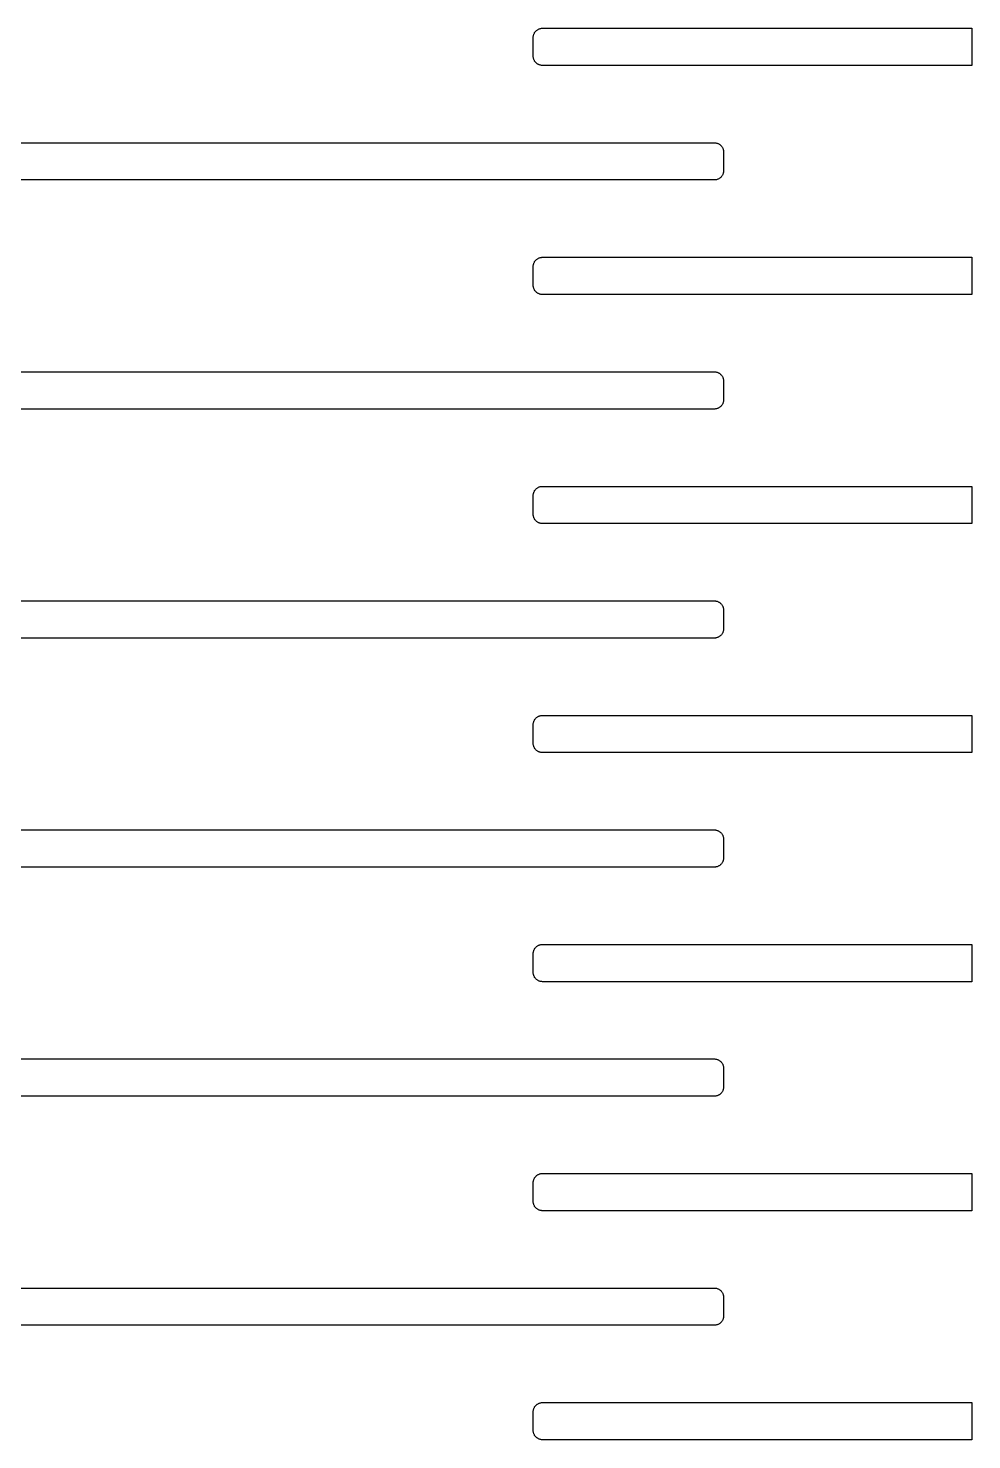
# Model space of a CAD drawing. Header units: metres. Extents: x -218 to 218, y -218 to 218.
# Drawn here: x -36.97 to -4, y -107.32 to -58.02 of the extents above; entities that cross this region are included whole.
import ezdxf

# ---------------------------------------------------------------- set-up
doc = ezdxf.new("R2010")
doc.units = ezdxf.units.M

msp = doc.modelspace()

# ---------------------------------------------------------------- linework, layer by layer
for p, q in [((-19.282, -58.1906), (-19.2716, -58.173)), ((-19.2716, -58.173), (-19.2601, -58.1562)), ((-19.2601, -58.1562), (-19.2476, -58.14)), ((-19.2476, -58.14), (-19.2341, -58.1247)), ((-19.2341, -58.1247), (-19.2197, -58.1103)), ((-19.2197, -58.1103), (-19.2044, -58.0968)), ((-19.2044, -58.0968), (-19.1882, -58.0843)), ((-19.1882, -58.0843), (-19.1713, -58.0728)), ((-19.1713, -58.0728), (-19.1538, -58.0624)), ((-19.1538, -58.0624), (-19.1356, -58.0531)), ((-19.1356, -58.0531), (-19.1168, -58.045)), ((-19.1168, -58.045), (-19.0976, -58.0381)), ((-19.0976, -58.0381), (-19.078, -58.0324)), ((-19.078, -58.0324), (-19.0581, -58.028)), ((-19.0581, -58.028), (-19.0379, -58.0248)), ((-19.0379, -58.0248), (-19.0176, -58.0228)), ((-19.0176, -58.0228), (-18.9972, -58.0222)), ((-18.9972, -58.0222), (-4, -58.0222)), ((-4, -58.0222), (-4, -59.3222)), ((-19.3222, -58.3472), (-19.3215, -58.3268)), ((-19.3222, -58.9972), (-19.3222, -58.3472)), ((-19.3215, -58.3268), (-19.3196, -58.3065)), ((-19.3196, -58.3065), (-19.3164, -58.2863)), ((-19.3164, -58.2863), (-19.312, -58.2664)), ((-19.312, -58.2664), (-19.3063, -58.2468)), ((-19.3063, -58.2468), (-19.2994, -58.2276)), ((-19.2994, -58.2276), (-19.2913, -58.2088)), ((-19.2913, -58.2088), (-19.282, -58.1906)), ((-19.3215, -59.0176), (-19.3222, -58.9972)), ((-19.3196, -59.0379), (-19.3215, -59.0176)), ((-19.3164, -59.0581), (-19.3196, -59.0379)), ((-19.312, -59.078), (-19.3164, -59.0581)), ((-19.3063, -59.0976), (-19.312, -59.078)), ((-19.2994, -59.1168), (-19.3063, -59.0976)), ((-19.2913, -59.1356), (-19.2994, -59.1168)), ((-19.282, -59.1538), (-19.2913, -59.1356)), ((-19.2716, -59.1713), (-19.282, -59.1538)), ((-19.2601, -59.1882), (-19.2716, -59.1713)), ((-19.2476, -59.2044), (-19.2601, -59.1882)), ((-19.2341, -59.2197), (-19.2476, -59.2044)), ((-19.2197, -59.2341), (-19.2341, -59.2197)), ((-19.2044, -59.2476), (-19.2197, -59.2341)), ((-19.1882, -59.2601), (-19.2044, -59.2476)), ((-19.1713, -59.2716), (-19.1882, -59.2601)), ((-19.1538, -59.282), (-19.1713, -59.2716)), ((-19.1356, -59.2913), (-19.1538, -59.282)), ((-19.1168, -59.2994), (-19.1356, -59.2913)), ((-19.0976, -59.3063), (-19.1168, -59.2994)), ((-19.078, -59.312), (-19.0976, -59.3063)), ((-19.0581, -59.3164), (-19.078, -59.312)), ((-19.0379, -59.3196), (-19.0581, -59.3164)), ((-19.0176, -59.3215), (-19.0379, -59.3196)), ((-18.9972, -59.3222), (-19.0176, -59.3215)), ((-4, -59.3222), (-18.9972, -59.3222)), ((-43.9972, -62.0222), (-12.9972, -62.0222)), ((-12.9972, -62.0222), (-12.9768, -62.0228)), ((-12.9768, -62.0228), (-12.9565, -62.0248)), ((-12.9565, -62.0248), (-12.9363, -62.028)), ((-12.9363, -62.028), (-12.9164, -62.0324)), ((-12.9164, -62.0324), (-12.8968, -62.0381)), ((-12.8968, -62.0381), (-12.8775, -62.045)), ((-12.8775, -62.045), (-12.8588, -62.0531)), ((-12.8588, -62.0531), (-12.8406, -62.0624)), ((-12.8406, -62.0624), (-12.823, -62.0728)), ((-12.823, -62.0728), (-12.8062, -62.0843)), ((-12.8062, -62.0843), (-12.79, -62.0968)), ((-12.79, -62.0968), (-12.7747, -62.1103)), ((-12.7747, -62.1103), (-12.7603, -62.1247)), ((-12.7603, -62.1247), (-12.7468, -62.14)), ((-12.7468, -62.14), (-12.7343, -62.1562)), ((-12.7343, -62.1562), (-12.7228, -62.173)), ((-12.7228, -62.173), (-12.7124, -62.1906)), ((-12.7124, -62.1906), (-12.7031, -62.2088)), ((-12.7031, -62.2088), (-12.695, -62.2276)), ((-12.695, -62.2276), (-12.6881, -62.2468)), ((-12.6881, -62.2468), (-12.6824, -62.2664)), ((-12.6824, -62.2664), (-12.6779, -62.2863)), ((-12.6779, -62.2863), (-12.6748, -62.3065)), ((-12.6748, -62.3065), (-12.6728, -62.3268)), ((-12.6728, -62.3268), (-12.6722, -62.3472)), ((-12.6722, -62.3472), (-12.6722, -62.9972)), ((-12.6881, -63.0976), (-12.695, -63.1168)), ((-12.6824, -63.078), (-12.6881, -63.0976)), ((-12.6779, -63.0581), (-12.6824, -63.078)), ((-12.6748, -63.0379), (-12.6779, -63.0581)), ((-12.6728, -63.0176), (-12.6748, -63.0379)), ((-12.6722, -62.9972), (-12.6728, -63.0176)), ((-12.9972, -63.3222), (-43.9972, -63.3222)), ((-12.9768, -63.3215), (-12.9972, -63.3222)), ((-12.9565, -63.3196), (-12.9768, -63.3215)), ((-12.9363, -63.3164), (-12.9565, -63.3196)), ((-12.9164, -63.312), (-12.9363, -63.3164)), ((-12.8968, -63.3063), (-12.9164, -63.312)), ((-12.8775, -63.2994), (-12.8968, -63.3063)), ((-12.8588, -63.2913), (-12.8775, -63.2994)), ((-12.8406, -63.282), (-12.8588, -63.2913)), ((-12.823, -63.2716), (-12.8406, -63.282)), ((-12.8062, -63.2601), (-12.823, -63.2716)), ((-12.79, -63.2476), (-12.8062, -63.2601)), ((-12.7747, -63.2341), (-12.79, -63.2476)), ((-12.7603, -63.2197), (-12.7747, -63.2341)), ((-12.7468, -63.2044), (-12.7603, -63.2197)), ((-12.7343, -63.1882), (-12.7468, -63.2044)), ((-12.7228, -63.1713), (-12.7343, -63.1882)), ((-12.7124, -63.1538), (-12.7228, -63.1713)), ((-12.7031, -63.1356), (-12.7124, -63.1538)), ((-12.695, -63.1168), (-12.7031, -63.1356)), ((-19.1538, -66.0624), (-19.1356, -66.0531)), ((-19.1356, -66.0531), (-19.1168, -66.045)), ((-19.1168, -66.045), (-19.0976, -66.0381)), ((-19.0976, -66.0381), (-19.078, -66.0324)), ((-19.078, -66.0324), (-19.0581, -66.028)), ((-19.0581, -66.028), (-19.0379, -66.0248)), ((-19.0379, -66.0248), (-19.0176, -66.0228)), ((-19.0176, -66.0228), (-18.9972, -66.0222)), ((-18.9972, -66.0222), (-4, -66.0222)), ((-4, -66.0222), (-4, -67.3222)), ((-19.3222, -66.3472), (-19.3215, -66.3268)), ((-19.3222, -66.9972), (-19.3222, -66.3472)), ((-19.3215, -66.3268), (-19.3196, -66.3065)), ((-19.3196, -66.3065), (-19.3164, -66.2863)), ((-19.3164, -66.2863), (-19.312, -66.2664)), ((-19.312, -66.2664), (-19.3063, -66.2468)), ((-19.3063, -66.2468), (-19.2994, -66.2276)), ((-19.2994, -66.2276), (-19.2913, -66.2088)), ((-19.2913, -66.2088), (-19.282, -66.1906)), ((-19.282, -66.1906), (-19.2716, -66.173)), ((-19.2716, -66.173), (-19.2601, -66.1562)), ((-19.2601, -66.1562), (-19.2476, -66.14)), ((-19.2476, -66.14), (-19.2341, -66.1247)), ((-19.2341, -66.1247), (-19.2197, -66.1103)), ((-19.2197, -66.1103), (-19.2044, -66.0968)), ((-19.2044, -66.0968), (-19.1882, -66.0843)), ((-19.1882, -66.0843), (-19.1713, -66.0728)), ((-19.1713, -66.0728), (-19.1538, -66.0624)), ((-19.3215, -67.0176), (-19.3222, -66.9972)), ((-19.3196, -67.0379), (-19.3215, -67.0176)), ((-19.3164, -67.0581), (-19.3196, -67.0379)), ((-19.312, -67.078), (-19.3164, -67.0581)), ((-19.3063, -67.0976), (-19.312, -67.078)), ((-19.2994, -67.1168), (-19.3063, -67.0976)), ((-19.2913, -67.1356), (-19.2994, -67.1168)), ((-19.282, -67.1538), (-19.2913, -67.1356)), ((-19.2716, -67.1713), (-19.282, -67.1538)), ((-19.2601, -67.1882), (-19.2716, -67.1713)), ((-19.2476, -67.2044), (-19.2601, -67.1882)), ((-19.2341, -67.2197), (-19.2476, -67.2044)), ((-19.2197, -67.2341), (-19.2341, -67.2197)), ((-19.2044, -67.2476), (-19.2197, -67.2341)), ((-19.1882, -67.2601), (-19.2044, -67.2476)), ((-19.1713, -67.2716), (-19.1882, -67.2601)), ((-19.1538, -67.282), (-19.1713, -67.2716)), ((-19.1356, -67.2913), (-19.1538, -67.282)), ((-19.1168, -67.2994), (-19.1356, -67.2913)), ((-19.0976, -67.3063), (-19.1168, -67.2994)), ((-19.078, -67.312), (-19.0976, -67.3063)), ((-19.0581, -67.3164), (-19.078, -67.312)), ((-19.0379, -67.3196), (-19.0581, -67.3164)), ((-19.0176, -67.3215), (-19.0379, -67.3196)), ((-18.9972, -67.3222), (-19.0176, -67.3215)), ((-4, -67.3222), (-18.9972, -67.3222)), ((-43.9972, -70.0222), (-12.9972, -70.0222)), ((-12.9972, -70.0222), (-12.9768, -70.0228)), ((-12.9768, -70.0228), (-12.9565, -70.0248)), ((-12.9565, -70.0248), (-12.9363, -70.028)), ((-12.9363, -70.028), (-12.9164, -70.0324)), ((-12.9164, -70.0324), (-12.8968, -70.0381)), ((-12.8968, -70.0381), (-12.8775, -70.045)), ((-12.8775, -70.045), (-12.8588, -70.0531)), ((-12.8588, -70.0531), (-12.8406, -70.0624)), ((-12.8406, -70.0624), (-12.823, -70.0728)), ((-12.823, -70.0728), (-12.8062, -70.0843)), ((-12.8062, -70.0843), (-12.79, -70.0968)), ((-12.79, -70.0968), (-12.7747, -70.1103)), ((-12.7747, -70.1103), (-12.7603, -70.1247)), ((-12.7603, -70.1247), (-12.7468, -70.14)), ((-12.7468, -70.14), (-12.7343, -70.1562)), ((-12.7343, -70.1562), (-12.7228, -70.173)), ((-12.7228, -70.173), (-12.7124, -70.1906)), ((-12.7124, -70.1906), (-12.7031, -70.2088)), ((-12.7031, -70.2088), (-12.695, -70.2276)), ((-12.695, -70.2276), (-12.6881, -70.2468)), ((-12.6881, -70.2468), (-12.6824, -70.2664)), ((-12.6824, -70.2664), (-12.6779, -70.2863)), ((-12.6779, -70.2863), (-12.6748, -70.3065)), ((-12.6748, -70.3065), (-12.6728, -70.3268)), ((-12.6728, -70.3268), (-12.6722, -70.3472)), ((-12.6722, -70.3472), (-12.6722, -70.9972)), ((-12.9972, -71.3222), (-43.9972, -71.3222)), ((-12.9768, -71.3215), (-12.9972, -71.3222)), ((-12.9565, -71.3196), (-12.9768, -71.3215)), ((-12.9363, -71.3164), (-12.9565, -71.3196)), ((-12.9164, -71.312), (-12.9363, -71.3164)), ((-12.8968, -71.3063), (-12.9164, -71.312)), ((-12.8775, -71.2994), (-12.8968, -71.3063)), ((-12.8588, -71.2913), (-12.8775, -71.2994)), ((-12.8406, -71.282), (-12.8588, -71.2913)), ((-12.823, -71.2716), (-12.8406, -71.282)), ((-12.8062, -71.2601), (-12.823, -71.2716)), ((-12.79, -71.2476), (-12.8062, -71.2601)), ((-12.7747, -71.2341), (-12.79, -71.2476)), ((-12.7603, -71.2197), (-12.7747, -71.2341)), ((-12.7468, -71.2044), (-12.7603, -71.2197)), ((-12.7343, -71.1882), (-12.7468, -71.2044)), ((-12.7228, -71.1713), (-12.7343, -71.1882)), ((-12.7124, -71.1538), (-12.7228, -71.1713)), ((-12.7031, -71.1356), (-12.7124, -71.1538)), ((-12.695, -71.1168), (-12.7031, -71.1356)), ((-12.6881, -71.0976), (-12.695, -71.1168)), ((-12.6824, -71.078), (-12.6881, -71.0976)), ((-12.6779, -71.0581), (-12.6824, -71.078)), ((-12.6748, -71.0379), (-12.6779, -71.0581)), ((-12.6728, -71.0176), (-12.6748, -71.0379)), ((-12.6722, -70.9972), (-12.6728, -71.0176)), ((-19.3222, -74.3472), (-19.3215, -74.3268)), ((-19.3222, -74.9972), (-19.3222, -74.3472)), ((-19.3215, -74.3268), (-19.3196, -74.3065)), ((-19.3196, -74.3065), (-19.3164, -74.2863)), ((-19.3164, -74.2863), (-19.312, -74.2664)), ((-19.312, -74.2664), (-19.3063, -74.2468)), ((-19.3063, -74.2468), (-19.2994, -74.2276)), ((-19.2994, -74.2276), (-19.2913, -74.2088)), ((-19.2913, -74.2088), (-19.282, -74.1906)), ((-19.282, -74.1906), (-19.2716, -74.173)), ((-19.2716, -74.173), (-19.2601, -74.1562)), ((-19.2601, -74.1562), (-19.2476, -74.14)), ((-19.2476, -74.14), (-19.2341, -74.1247)), ((-19.2341, -74.1247), (-19.2197, -74.1103)), ((-19.2197, -74.1103), (-19.2044, -74.0968)), ((-19.2044, -74.0968), (-19.1882, -74.0843)), ((-19.1882, -74.0843), (-19.1713, -74.0728)), ((-19.1713, -74.0728), (-19.1538, -74.0624)), ((-19.1538, -74.0624), (-19.1356, -74.0531)), ((-19.1356, -74.0531), (-19.1168, -74.045)), ((-19.1168, -74.045), (-19.0976, -74.0381)), ((-19.0976, -74.0381), (-19.078, -74.0324)), ((-19.078, -74.0324), (-19.0581, -74.028)), ((-19.0581, -74.028), (-19.0379, -74.0248)), ((-19.0379, -74.0248), (-19.0176, -74.0228)), ((-19.0176, -74.0228), (-18.9972, -74.0222)), ((-18.9972, -74.0222), (-4, -74.0222)), ((-4, -74.0222), (-4, -75.3222)), ((-19.3215, -75.0176), (-19.3222, -74.9972)), ((-19.3196, -75.0379), (-19.3215, -75.0176)), ((-19.3164, -75.0581), (-19.3196, -75.0379)), ((-19.312, -75.078), (-19.3164, -75.0581)), ((-19.3063, -75.0976), (-19.312, -75.078)), ((-19.2994, -75.1168), (-19.3063, -75.0976)), ((-19.2913, -75.1356), (-19.2994, -75.1168)), ((-19.282, -75.1538), (-19.2913, -75.1356)), ((-19.2716, -75.1713), (-19.282, -75.1538)), ((-19.2601, -75.1882), (-19.2716, -75.1713)), ((-19.2476, -75.2044), (-19.2601, -75.1882)), ((-19.2341, -75.2197), (-19.2476, -75.2044)), ((-19.2197, -75.2341), (-19.2341, -75.2197)), ((-19.2044, -75.2476), (-19.2197, -75.2341)), ((-19.1882, -75.2601), (-19.2044, -75.2476)), ((-19.1713, -75.2716), (-19.1882, -75.2601)), ((-19.1538, -75.282), (-19.1713, -75.2716)), ((-19.1356, -75.2913), (-19.1538, -75.282)), ((-19.1168, -75.2994), (-19.1356, -75.2913)), ((-19.0976, -75.3063), (-19.1168, -75.2994)), ((-19.078, -75.312), (-19.0976, -75.3063)), ((-19.0581, -75.3164), (-19.078, -75.312)), ((-19.0379, -75.3196), (-19.0581, -75.3164)), ((-19.0176, -75.3215), (-19.0379, -75.3196)), ((-18.9972, -75.3222), (-19.0176, -75.3215)), ((-4, -75.3222), (-18.9972, -75.3222)), ((-43.9972, -78.0222), (-12.9972, -78.0222)), ((-12.9972, -78.0222), (-12.9768, -78.0228)), ((-12.9768, -78.0228), (-12.9565, -78.0248)), ((-12.9565, -78.0248), (-12.9363, -78.028)), ((-12.9363, -78.028), (-12.9164, -78.0324)), ((-12.9164, -78.0324), (-12.8968, -78.0381)), ((-12.8968, -78.0381), (-12.8775, -78.045)), ((-12.8775, -78.045), (-12.8588, -78.0531)), ((-12.8588, -78.0531), (-12.8406, -78.0624)), ((-12.8406, -78.0624), (-12.823, -78.0728)), ((-12.823, -78.0728), (-12.8062, -78.0843)), ((-12.8062, -78.0843), (-12.79, -78.0968)), ((-12.79, -78.0968), (-12.7747, -78.1103)), ((-12.7747, -78.1103), (-12.7603, -78.1247)), ((-12.7603, -78.1247), (-12.7468, -78.14)), ((-12.7468, -78.14), (-12.7343, -78.1562)), ((-12.7343, -78.1562), (-12.7228, -78.173)), ((-12.7228, -78.173), (-12.7124, -78.1906)), ((-12.7124, -78.1906), (-12.7031, -78.2088)), ((-12.7031, -78.2088), (-12.695, -78.2276)), ((-12.695, -78.2276), (-12.6881, -78.2468)), ((-12.6881, -78.2468), (-12.6824, -78.2664)), ((-12.6824, -78.2664), (-12.6779, -78.2863)), ((-12.6779, -78.2863), (-12.6748, -78.3065)), ((-12.6748, -78.3065), (-12.6728, -78.3268)), ((-12.6728, -78.3268), (-12.6722, -78.3472)), ((-12.6722, -78.3472), (-12.6722, -78.9972)), ((-12.9972, -79.3222), (-43.9972, -79.3222)), ((-12.9768, -79.3215), (-12.9972, -79.3222)), ((-12.9565, -79.3196), (-12.9768, -79.3215)), ((-12.9363, -79.3164), (-12.9565, -79.3196)), ((-12.9164, -79.312), (-12.9363, -79.3164)), ((-12.8968, -79.3063), (-12.9164, -79.312)), ((-12.8775, -79.2994), (-12.8968, -79.3063)), ((-12.8588, -79.2913), (-12.8775, -79.2994)), ((-12.8406, -79.282), (-12.8588, -79.2913)), ((-12.823, -79.2716), (-12.8406, -79.282)), ((-12.8062, -79.2601), (-12.823, -79.2716)), ((-12.79, -79.2476), (-12.8062, -79.2601)), ((-12.7747, -79.2341), (-12.79, -79.2476)), ((-12.7603, -79.2197), (-12.7747, -79.2341)), ((-12.7468, -79.2044), (-12.7603, -79.2197)), ((-12.7343, -79.1882), (-12.7468, -79.2044)), ((-12.7228, -79.1713), (-12.7343, -79.1882)), ((-12.7124, -79.1538), (-12.7228, -79.1713)), ((-12.7031, -79.1356), (-12.7124, -79.1538)), ((-12.695, -79.1168), (-12.7031, -79.1356)), ((-12.6881, -79.0976), (-12.695, -79.1168)), ((-12.6824, -79.078), (-12.6881, -79.0976)), ((-12.6779, -79.0581), (-12.6824, -79.078)), ((-12.6748, -79.0379), (-12.6779, -79.0581)), ((-12.6728, -79.0176), (-12.6748, -79.0379)), ((-12.6722, -78.9972), (-12.6728, -79.0176)), ((-19.3222, -82.3472), (-19.3215, -82.3268)), ((-19.3215, -82.3268), (-19.3196, -82.3065)), ((-19.3196, -82.3065), (-19.3164, -82.2863)), ((-19.3164, -82.2863), (-19.312, -82.2664)), ((-19.312, -82.2664), (-19.3063, -82.2468)), ((-19.3063, -82.2468), (-19.2994, -82.2276)), ((-19.2994, -82.2276), (-19.2913, -82.2088)), ((-19.2913, -82.2088), (-19.282, -82.1906)), ((-19.282, -82.1906), (-19.2716, -82.173)), ((-19.2716, -82.173), (-19.2601, -82.1562)), ((-19.2601, -82.1562), (-19.2476, -82.14)), ((-19.2476, -82.14), (-19.2341, -82.1247)), ((-19.2341, -82.1247), (-19.2197, -82.1103)), ((-19.2197, -82.1103), (-19.2044, -82.0968)), ((-19.2044, -82.0968), (-19.1882, -82.0843)), ((-19.1882, -82.0843), (-19.1713, -82.0728)), ((-19.1713, -82.0728), (-19.1538, -82.0624)), ((-19.1538, -82.0624), (-19.1356, -82.0531)), ((-19.1356, -82.0531), (-19.1168, -82.045)), ((-19.1168, -82.045), (-19.0976, -82.0381)), ((-19.0976, -82.0381), (-19.078, -82.0324)), ((-19.078, -82.0324), (-19.0581, -82.028)), ((-19.0581, -82.028), (-19.0379, -82.0248)), ((-19.0379, -82.0248), (-19.0176, -82.0228)), ((-19.0176, -82.0228), (-18.9972, -82.0222)), ((-18.9972, -82.0222), (-4, -82.0222)), ((-4, -82.0222), (-4, -83.3222)), ((-19.3222, -82.9972), (-19.3222, -82.3472)), ((-19.3215, -83.0176), (-19.3222, -82.9972)), ((-19.3196, -83.0379), (-19.3215, -83.0176)), ((-19.3164, -83.0581), (-19.3196, -83.0379)), ((-19.312, -83.078), (-19.3164, -83.0581)), ((-19.3063, -83.0976), (-19.312, -83.078)), ((-19.2994, -83.1168), (-19.3063, -83.0976)), ((-19.2913, -83.1356), (-19.2994, -83.1168)), ((-19.282, -83.1538), (-19.2913, -83.1356)), ((-19.2716, -83.1713), (-19.282, -83.1538)), ((-19.2601, -83.1882), (-19.2716, -83.1713)), ((-19.2476, -83.2044), (-19.2601, -83.1882)), ((-19.2341, -83.2197), (-19.2476, -83.2044)), ((-19.2197, -83.2341), (-19.2341, -83.2197)), ((-19.2044, -83.2476), (-19.2197, -83.2341)), ((-19.1882, -83.2601), (-19.2044, -83.2476)), ((-19.1713, -83.2716), (-19.1882, -83.2601)), ((-19.1538, -83.282), (-19.1713, -83.2716)), ((-19.1356, -83.2913), (-19.1538, -83.282)), ((-19.1168, -83.2994), (-19.1356, -83.2913)), ((-19.0976, -83.3063), (-19.1168, -83.2994)), ((-19.078, -83.312), (-19.0976, -83.3063)), ((-19.0581, -83.3164), (-19.078, -83.312)), ((-19.0379, -83.3196), (-19.0581, -83.3164)), ((-19.0176, -83.3215), (-19.0379, -83.3196)), ((-18.9972, -83.3222), (-19.0176, -83.3215)), ((-4, -83.3222), (-18.9972, -83.3222)), ((-43.9972, -86.0222), (-12.9972, -86.0222)), ((-12.9972, -86.0222), (-12.9768, -86.0228)), ((-12.9768, -86.0228), (-12.9565, -86.0248)), ((-12.9565, -86.0248), (-12.9363, -86.028)), ((-12.9363, -86.028), (-12.9164, -86.0324)), ((-12.9164, -86.0324), (-12.8968, -86.0381)), ((-12.8968, -86.0381), (-12.8775, -86.045)), ((-12.8775, -86.045), (-12.8588, -86.0531)), ((-12.8588, -86.0531), (-12.8406, -86.0624)), ((-12.8406, -86.0624), (-12.823, -86.0728)), ((-12.823, -86.0728), (-12.8062, -86.0843)), ((-12.8062, -86.0843), (-12.79, -86.0968)), ((-12.79, -86.0968), (-12.7747, -86.1103)), ((-12.7747, -86.1103), (-12.7603, -86.1247)), ((-12.7603, -86.1247), (-12.7468, -86.14)), ((-12.7468, -86.14), (-12.7343, -86.1562)), ((-12.7343, -86.1562), (-12.7228, -86.173)), ((-12.7228, -86.173), (-12.7124, -86.1906)), ((-12.7124, -86.1906), (-12.7031, -86.2088)), ((-12.7031, -86.2088), (-12.695, -86.2276)), ((-12.695, -86.2276), (-12.6881, -86.2468)), ((-12.6881, -86.2468), (-12.6824, -86.2664)), ((-12.6824, -86.2664), (-12.6779, -86.2863)), ((-12.6779, -86.2863), (-12.6748, -86.3065)), ((-12.6748, -86.3065), (-12.6728, -86.3268)), ((-12.6728, -86.3268), (-12.6722, -86.3472)), ((-12.6722, -86.3472), (-12.6722, -86.9972)), ((-12.8062, -87.2601), (-12.823, -87.2716)), ((-12.79, -87.2476), (-12.8062, -87.2601)), ((-12.7747, -87.2341), (-12.79, -87.2476)), ((-12.7603, -87.2197), (-12.7747, -87.2341)), ((-12.7468, -87.2044), (-12.7603, -87.2197)), ((-12.7343, -87.1882), (-12.7468, -87.2044)), ((-12.7228, -87.1713), (-12.7343, -87.1882)), ((-12.7124, -87.1538), (-12.7228, -87.1713)), ((-12.7031, -87.1356), (-12.7124, -87.1538)), ((-12.695, -87.1168), (-12.7031, -87.1356)), ((-12.6881, -87.0976), (-12.695, -87.1168)), ((-12.6824, -87.078), (-12.6881, -87.0976)), ((-12.6779, -87.0581), (-12.6824, -87.078)), ((-12.6748, -87.0379), (-12.6779, -87.0581)), ((-12.6728, -87.0176), (-12.6748, -87.0379)), ((-12.6722, -86.9972), (-12.6728, -87.0176)), ((-12.9972, -87.3222), (-43.9972, -87.3222)), ((-12.9768, -87.3215), (-12.9972, -87.3222)), ((-12.9565, -87.3196), (-12.9768, -87.3215)), ((-12.9363, -87.3164), (-12.9565, -87.3196)), ((-12.9164, -87.312), (-12.9363, -87.3164)), ((-12.8968, -87.3063), (-12.9164, -87.312)), ((-12.8775, -87.2994), (-12.8968, -87.3063)), ((-12.8588, -87.2913), (-12.8775, -87.2994)), ((-12.8406, -87.282), (-12.8588, -87.2913)), ((-12.823, -87.2716), (-12.8406, -87.282)), ((-19.2994, -90.2276), (-19.2913, -90.2088)), ((-19.2913, -90.2088), (-19.282, -90.1906)), ((-19.282, -90.1906), (-19.2716, -90.173)), ((-19.2716, -90.173), (-19.2601, -90.1562)), ((-19.2601, -90.1562), (-19.2476, -90.14)), ((-19.2476, -90.14), (-19.2341, -90.1247)), ((-19.2341, -90.1247), (-19.2197, -90.1103)), ((-19.2197, -90.1103), (-19.2044, -90.0968)), ((-19.2044, -90.0968), (-19.1882, -90.0843)), ((-19.1882, -90.0843), (-19.1713, -90.0728)), ((-19.1713, -90.0728), (-19.1538, -90.0624)), ((-19.1538, -90.0624), (-19.1356, -90.0531)), ((-19.1356, -90.0531), (-19.1168, -90.045)), ((-19.1168, -90.045), (-19.0976, -90.0381)), ((-19.0976, -90.0381), (-19.078, -90.0324)), ((-19.078, -90.0324), (-19.0581, -90.028)), ((-19.0581, -90.028), (-19.0379, -90.0248)), ((-19.0379, -90.0248), (-19.0176, -90.0228)), ((-19.0176, -90.0228), (-18.9972, -90.0222)), ((-18.9972, -90.0222), (-4, -90.0222)), ((-4, -90.0222), (-4, -91.3222)), ((-19.3222, -90.3472), (-19.3215, -90.3268)), ((-19.3222, -90.9972), (-19.3222, -90.3472)), ((-19.3215, -90.3268), (-19.3196, -90.3065)), ((-19.3196, -90.3065), (-19.3164, -90.2863)), ((-19.3164, -90.2863), (-19.312, -90.2664)), ((-19.312, -90.2664), (-19.3063, -90.2468)), ((-19.3063, -90.2468), (-19.2994, -90.2276)), ((-19.3215, -91.0176), (-19.3222, -90.9972)), ((-19.3196, -91.0379), (-19.3215, -91.0176)), ((-19.3164, -91.0581), (-19.3196, -91.0379)), ((-19.312, -91.078), (-19.3164, -91.0581)), ((-19.3063, -91.0976), (-19.312, -91.078)), ((-19.2994, -91.1168), (-19.3063, -91.0976)), ((-19.2913, -91.1356), (-19.2994, -91.1168)), ((-19.282, -91.1538), (-19.2913, -91.1356)), ((-19.2716, -91.1713), (-19.282, -91.1538)), ((-19.2601, -91.1882), (-19.2716, -91.1713)), ((-19.2476, -91.2044), (-19.2601, -91.1882)), ((-19.2341, -91.2197), (-19.2476, -91.2044)), ((-19.2197, -91.2341), (-19.2341, -91.2197)), ((-19.2044, -91.2476), (-19.2197, -91.2341)), ((-19.1882, -91.2601), (-19.2044, -91.2476)), ((-19.1713, -91.2716), (-19.1882, -91.2601)), ((-19.1538, -91.282), (-19.1713, -91.2716)), ((-19.1356, -91.2913), (-19.1538, -91.282)), ((-19.1168, -91.2994), (-19.1356, -91.2913)), ((-19.0976, -91.3063), (-19.1168, -91.2994)), ((-19.078, -91.312), (-19.0976, -91.3063)), ((-19.0581, -91.3164), (-19.078, -91.312)), ((-19.0379, -91.3196), (-19.0581, -91.3164)), ((-19.0176, -91.3215), (-19.0379, -91.3196)), ((-18.9972, -91.3222), (-19.0176, -91.3215)), ((-4, -91.3222), (-18.9972, -91.3222)), ((-43.9972, -94.0222), (-12.9972, -94.0222)), ((-12.9972, -94.0222), (-12.9768, -94.0228)), ((-12.9768, -94.0228), (-12.9565, -94.0248)), ((-12.9565, -94.0248), (-12.9363, -94.028)), ((-12.9363, -94.028), (-12.9164, -94.0324)), ((-12.9164, -94.0324), (-12.8968, -94.0381)), ((-12.8968, -94.0381), (-12.8775, -94.045)), ((-12.8775, -94.045), (-12.8588, -94.0531)), ((-12.8588, -94.0531), (-12.8406, -94.0624)), ((-12.8406, -94.0624), (-12.823, -94.0728)), ((-12.823, -94.0728), (-12.8062, -94.0843)), ((-12.8062, -94.0843), (-12.79, -94.0968)), ((-12.79, -94.0968), (-12.7747, -94.1103)), ((-12.7747, -94.1103), (-12.7603, -94.1247)), ((-12.7603, -94.1247), (-12.7468, -94.14)), ((-12.7468, -94.14), (-12.7343, -94.1562)), ((-12.7343, -94.1562), (-12.7228, -94.173)), ((-12.7228, -94.173), (-12.7124, -94.1906)), ((-12.7124, -94.1906), (-12.7031, -94.2088)), ((-12.7031, -94.2088), (-12.695, -94.2276)), ((-12.695, -94.2276), (-12.6881, -94.2468)), ((-12.6881, -94.2468), (-12.6824, -94.2664)), ((-12.6824, -94.2664), (-12.6779, -94.2863)), ((-12.6779, -94.2863), (-12.6748, -94.3065)), ((-12.6748, -94.3065), (-12.6728, -94.3268)), ((-12.6728, -94.3268), (-12.6722, -94.3472)), ((-12.6722, -94.3472), (-12.6722, -94.9972)), ((-12.7031, -95.1356), (-12.7124, -95.1538)), ((-12.695, -95.1168), (-12.7031, -95.1356)), ((-12.6881, -95.0976), (-12.695, -95.1168)), ((-12.6824, -95.078), (-12.6881, -95.0976)), ((-12.6779, -95.0581), (-12.6824, -95.078)), ((-12.6748, -95.0379), (-12.6779, -95.0581)), ((-12.6728, -95.0176), (-12.6748, -95.0379)), ((-12.6722, -94.9972), (-12.6728, -95.0176)), ((-12.9972, -95.3222), (-43.9972, -95.3222)), ((-12.9768, -95.3215), (-12.9972, -95.3222)), ((-12.9565, -95.3196), (-12.9768, -95.3215)), ((-12.9363, -95.3164), (-12.9565, -95.3196)), ((-12.9164, -95.312), (-12.9363, -95.3164)), ((-12.8968, -95.3063), (-12.9164, -95.312)), ((-12.8775, -95.2994), (-12.8968, -95.3063)), ((-12.8588, -95.2913), (-12.8775, -95.2994)), ((-12.8406, -95.282), (-12.8588, -95.2913)), ((-12.823, -95.2716), (-12.8406, -95.282)), ((-12.8062, -95.2601), (-12.823, -95.2716)), ((-12.79, -95.2476), (-12.8062, -95.2601)), ((-12.7747, -95.2341), (-12.79, -95.2476)), ((-12.7603, -95.2197), (-12.7747, -95.2341)), ((-12.7468, -95.2044), (-12.7603, -95.2197)), ((-12.7343, -95.1882), (-12.7468, -95.2044)), ((-12.7228, -95.1713), (-12.7343, -95.1882)), ((-12.7124, -95.1538), (-12.7228, -95.1713)), ((-19.2197, -98.1103), (-19.2044, -98.0968)), ((-19.2044, -98.0968), (-19.1882, -98.0843)), ((-19.1882, -98.0843), (-19.1713, -98.0728)), ((-19.1713, -98.0728), (-19.1538, -98.0624)), ((-19.1538, -98.0624), (-19.1356, -98.0531)), ((-19.1356, -98.0531), (-19.1168, -98.045)), ((-19.1168, -98.045), (-19.0976, -98.0381)), ((-19.0976, -98.0381), (-19.078, -98.0324)), ((-19.078, -98.0324), (-19.0581, -98.028)), ((-19.0581, -98.028), (-19.0379, -98.0248)), ((-19.0379, -98.0248), (-19.0176, -98.0228)), ((-19.0176, -98.0228), (-18.9972, -98.0222)), ((-18.9972, -98.0222), (-4, -98.0222)), ((-4, -98.0222), (-4, -99.3222)), ((-19.3222, -98.3472), (-19.3215, -98.3268)), ((-19.3222, -98.9972), (-19.3222, -98.3472)), ((-19.3215, -98.3268), (-19.3196, -98.3065)), ((-19.3196, -98.3065), (-19.3164, -98.2863)), ((-19.3164, -98.2863), (-19.312, -98.2664)), ((-19.312, -98.2664), (-19.3063, -98.2468)), ((-19.3063, -98.2468), (-19.2994, -98.2276)), ((-19.2994, -98.2276), (-19.2913, -98.2088)), ((-19.2913, -98.2088), (-19.282, -98.1906)), ((-19.282, -98.1906), (-19.2716, -98.173)), ((-19.2716, -98.173), (-19.2601, -98.1562)), ((-19.2601, -98.1562), (-19.2476, -98.14)), ((-19.2476, -98.14), (-19.2341, -98.1247)), ((-19.2341, -98.1247), (-19.2197, -98.1103)), ((-19.3215, -99.0176), (-19.3222, -98.9972)), ((-19.3196, -99.0379), (-19.3215, -99.0176)), ((-19.3164, -99.0581), (-19.3196, -99.0379)), ((-19.312, -99.078), (-19.3164, -99.0581)), ((-19.3063, -99.0976), (-19.312, -99.078)), ((-19.2994, -99.1168), (-19.3063, -99.0976)), ((-19.2913, -99.1356), (-19.2994, -99.1168)), ((-19.282, -99.1538), (-19.2913, -99.1356)), ((-19.2716, -99.1713), (-19.282, -99.1538)), ((-19.2601, -99.1882), (-19.2716, -99.1713)), ((-19.2476, -99.2044), (-19.2601, -99.1882)), ((-19.2341, -99.2197), (-19.2476, -99.2044)), ((-19.2197, -99.2341), (-19.2341, -99.2197)), ((-19.2044, -99.2476), (-19.2197, -99.2341)), ((-19.1882, -99.2601), (-19.2044, -99.2476)), ((-19.1713, -99.2716), (-19.1882, -99.2601)), ((-19.1538, -99.282), (-19.1713, -99.2716)), ((-19.1356, -99.2913), (-19.1538, -99.282)), ((-19.1168, -99.2994), (-19.1356, -99.2913)), ((-19.0976, -99.3063), (-19.1168, -99.2994)), ((-19.078, -99.312), (-19.0976, -99.3063)), ((-19.0581, -99.3164), (-19.078, -99.312)), ((-19.0379, -99.3196), (-19.0581, -99.3164)), ((-19.0176, -99.3215), (-19.0379, -99.3196)), ((-18.9972, -99.3222), (-19.0176, -99.3215)), ((-4, -99.3222), (-18.9972, -99.3222)), ((-43.9972, -102.022), (-12.9972, -102.022)), ((-12.9972, -102.022), (-12.9768, -102.023)), ((-12.9768, -102.023), (-12.9565, -102.025)), ((-12.9565, -102.025), (-12.9363, -102.028)), ((-12.9363, -102.028), (-12.9164, -102.032)), ((-12.9164, -102.032), (-12.8968, -102.038)), ((-12.8968, -102.038), (-12.8775, -102.045)), ((-12.8775, -102.045), (-12.8588, -102.053)), ((-12.8588, -102.053), (-12.8406, -102.062)), ((-12.8406, -102.062), (-12.823, -102.073)), ((-12.823, -102.073), (-12.8062, -102.084)), ((-12.8062, -102.084), (-12.79, -102.097)), ((-12.79, -102.097), (-12.7747, -102.11)), ((-12.7747, -102.11), (-12.7603, -102.125)), ((-12.7603, -102.125), (-12.7468, -102.14)), ((-12.7468, -102.14), (-12.7343, -102.156)), ((-12.7343, -102.156), (-12.7228, -102.173)), ((-12.7228, -102.173), (-12.7124, -102.191)), ((-12.7124, -102.191), (-12.7031, -102.209)), ((-12.7031, -102.209), (-12.695, -102.228)), ((-12.695, -102.228), (-12.6881, -102.247)), ((-12.6881, -102.247), (-12.6824, -102.266)), ((-12.6824, -102.266), (-12.6779, -102.286)), ((-12.6779, -102.286), (-12.6748, -102.306)), ((-12.6748, -102.306), (-12.6728, -102.327)), ((-12.6728, -102.327), (-12.6722, -102.347)), ((-12.6722, -102.347), (-12.6722, -102.997)), ((-12.6728, -103.018), (-12.6748, -103.038)), ((-12.6722, -102.997), (-12.6728, -103.018)), ((-12.9972, -103.322), (-43.9972, -103.322)), ((-12.9768, -103.322), (-12.9972, -103.322)), ((-12.9565, -103.32), (-12.9768, -103.322)), ((-12.9363, -103.316), (-12.9565, -103.32)), ((-12.9164, -103.312), (-12.9363, -103.316)), ((-12.8968, -103.306), (-12.9164, -103.312)), ((-12.8775, -103.299), (-12.8968, -103.306)), ((-12.8588, -103.291), (-12.8775, -103.299)), ((-12.8406, -103.282), (-12.8588, -103.291)), ((-12.823, -103.272), (-12.8406, -103.282)), ((-12.8062, -103.26), (-12.823, -103.272)), ((-12.79, -103.248), (-12.8062, -103.26)), ((-12.7747, -103.234), (-12.79, -103.248)), ((-12.7603, -103.22), (-12.7747, -103.234)), ((-12.7468, -103.204), (-12.7603, -103.22)), ((-12.7343, -103.188), (-12.7468, -103.204)), ((-12.7228, -103.171), (-12.7343, -103.188)), ((-12.7124, -103.154), (-12.7228, -103.171)), ((-12.7031, -103.136), (-12.7124, -103.154)), ((-12.695, -103.117), (-12.7031, -103.136)), ((-12.6881, -103.098), (-12.695, -103.117)), ((-12.6824, -103.078), (-12.6881, -103.098)), ((-12.6779, -103.058), (-12.6824, -103.078)), ((-12.6748, -103.038), (-12.6779, -103.058)), ((-19.3222, -106.347), (-19.3215, -106.327)), ((-19.3222, -106.997), (-19.3222, -106.347)), ((-19.3215, -106.327), (-19.3196, -106.306)), ((-19.3196, -106.306), (-19.3164, -106.286)), ((-19.3164, -106.286), (-19.312, -106.266)), ((-19.312, -106.266), (-19.3063, -106.247)), ((-19.3063, -106.247), (-19.2994, -106.228)), ((-19.2994, -106.228), (-19.2913, -106.209)), ((-19.2913, -106.209), (-19.282, -106.191)), ((-19.282, -106.191), (-19.2716, -106.173)), ((-19.2716, -106.173), (-19.2601, -106.156)), ((-19.2601, -106.156), (-19.2476, -106.14)), ((-19.2476, -106.14), (-19.2341, -106.125)), ((-19.2341, -106.125), (-19.2197, -106.11)), ((-19.2197, -106.11), (-19.2044, -106.097)), ((-19.2044, -106.097), (-19.1882, -106.084)), ((-19.1882, -106.084), (-19.1713, -106.073)), ((-19.1713, -106.073), (-19.1538, -106.062)), ((-19.1538, -106.062), (-19.1356, -106.053)), ((-19.1356, -106.053), (-19.1168, -106.045)), ((-19.1168, -106.045), (-19.0976, -106.038)), ((-19.0976, -106.038), (-19.078, -106.032)), ((-19.078, -106.032), (-19.0581, -106.028)), ((-19.0581, -106.028), (-19.0379, -106.025)), ((-19.0379, -106.025), (-19.0176, -106.023)), ((-19.0176, -106.023), (-18.9972, -106.022)), ((-18.9972, -106.022), (-4, -106.022)), ((-4, -106.022), (-4, -107.322)), ((-19.3215, -107.018), (-19.3222, -106.997)), ((-19.3196, -107.038), (-19.3215, -107.018)), ((-19.3164, -107.058), (-19.3196, -107.038)), ((-19.312, -107.078), (-19.3164, -107.058)), ((-19.3063, -107.098), (-19.312, -107.078)), ((-19.2994, -107.117), (-19.3063, -107.098)), ((-19.2913, -107.136), (-19.2994, -107.117)), ((-19.282, -107.154), (-19.2913, -107.136)), ((-19.2716, -107.171), (-19.282, -107.154)), ((-19.2601, -107.188), (-19.2716, -107.171)), ((-19.2476, -107.204), (-19.2601, -107.188)), ((-19.2341, -107.22), (-19.2476, -107.204)), ((-19.2197, -107.234), (-19.2341, -107.22)), ((-19.2044, -107.248), (-19.2197, -107.234)), ((-19.1882, -107.26), (-19.2044, -107.248)), ((-19.1713, -107.272), (-19.1882, -107.26)), ((-19.1538, -107.282), (-19.1713, -107.272)), ((-19.1356, -107.291), (-19.1538, -107.282)), ((-19.1168, -107.299), (-19.1356, -107.291)), ((-19.0976, -107.306), (-19.1168, -107.299)), ((-19.078, -107.312), (-19.0976, -107.306)), ((-19.0581, -107.316), (-19.078, -107.312)), ((-19.0379, -107.32), (-19.0581, -107.316)), ((-19.0176, -107.322), (-19.0379, -107.32)), ((-18.9972, -107.322), (-19.0176, -107.322)), ((-4, -107.322), (-18.9972, -107.322))]:
    msp.add_line(p, q)

doc.saveas('drawing.dxf')
